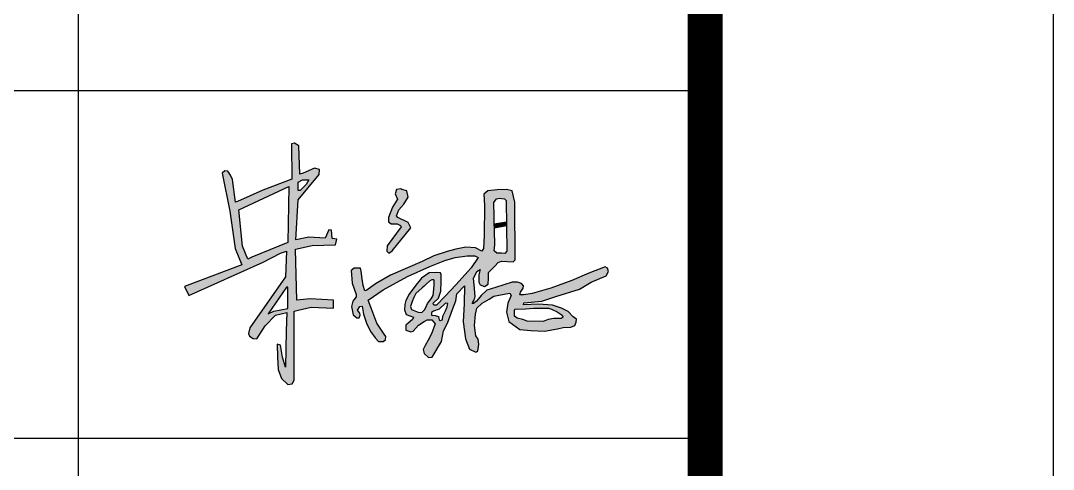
# Model space of a CAD drawing. Extents: x 9752569 to 9923256, y 1590558 to 2510207.
# Drawn here: x 9918806 to 9923256, y 1956582 to 1958518 of the extents above; entities that cross this region are included whole.
import ezdxf

# ---------------------------------------------------------------- set-up
doc = ezdxf.new("R2010")
doc.units = 0
doc.header["$LTSCALE"] = 1000
doc.header["$MEASUREMENT"] = 0
doc.layers.get('0').update_dxf_attribs({"linetype": 'CONTINUOUS'})
doc.layers.add('PP-PM-TK', color=7, linetype='CONTINUOUS')
doc.layers.add('PUB_TITLE', color=4, linetype='CONTINUOUS')

# ---------------------------------------------------------------- blocks, each defined once
blk = doc.blocks.new('A2 TK 2019')
h = blk.add_hatch(color=7)
h.paths.add_polyline_path([(7040258.5, 1994991.3), (7040306.7, 1995002), (7040373.1, 1995004.3), (7040377.5, 1995020.1), (7040364.1, 1995022), (7040361.5, 1995046.7), (7040353.7, 1995046.9), (7040343.8, 1995023.3), (7040296.3, 1995026), (7040259.3, 1995018.2), (7040266.2, 1995133.9), (7040326.7, 1995206), (7040326.9, 1995220.9), (7040313.3, 1995224.2), (7040280, 1995210.6), (7040270.6, 1995207), (7040268.2, 1995288.8), (7040255.9, 1995296), (7040246.7, 1995294.3), (7040248.2, 1995192.8), (7040164.6, 1995161.1), (7040091.4, 1995129.1), (7040085.7, 1995127.2), (7040077.2, 1995191.5), (7040072.1, 1995204.1), (7040064.3, 1995215.8), (7040055.3, 1995216.5), (7040047.5, 1995210.6), (7040070.2, 1995101.1), (7040084.7, 1994993.4), (7040104.1, 1994946.1), (7039939.1, 1994884.2), (7039951.7, 1994858.7), (7040165.9, 1994954.5), (7040214.8, 1994979.8), (7040232.1, 1994985.6), (7040230.1, 1994911.7), (7040127.5, 1994765), (7040123.3, 1994749.1), (7040126.1, 1994741.1), (7040137, 1994734.3), (7040147.5, 1994733.4), (7040171.6, 1994771.4), (7040201, 1994802.1), (7040233.5, 1994809.1), (7040231.6, 1994756.9), (7040230, 1994652), (7040221, 1994680.8), (7040215.7, 1994715.2), (7040206.1, 1994718.1), (7040207.1, 1994681.4), (7040208.1, 1994645.3), (7040218, 1994619.7), (7040236.5, 1994602), (7040249.2, 1994604.2), (7040254.9, 1994615.3), (7040254.2, 1994813.5), (7040265.9, 1994816.1), (7040303.2, 1994825.1), (7040367.1, 1994821.5), (7040367.1, 1994845.4), (7040300.5, 1994849.1), (7040262.2, 1994845)])
h.paths.add_polyline_path([(7040236, 1995010.6), (7040133.3, 1994968.8), (7040121.7, 1994963.1), (7040106.5, 1994999.8), (7040095.2, 1995104.8), (7040239.1, 1995172.3)], flags=16)
h.paths.add_polyline_path([(7040236, 1994882.3), (7040236, 1994821.2), (7040196.4, 1994813.3), (7040180, 1994805.8), (7040232.4, 1994882.3)], flags=16)
h.paths.add_polyline_path([(7040266.2, 1995160), (7040266.2, 1995184.5), (7040278, 1995191), (7040296.9, 1995191), (7040288.6, 1995177.6), (7040272.1, 1995160.4)], flags=16)
h = blk.add_hatch(color=7)
h.paths.add_polyline_path([(7040849.7, 1994957.1), (7040883.3, 1994955.1), (7040889.2, 1994961), (7040887.9, 1995127.1), (7040880.9, 1995159.5), (7040864.9, 1995163.1), (7040837.8, 1995161.8), (7040810.7, 1995159), (7040799.4, 1995149.9), (7040801.3, 1995117.5), (7040800.7, 1995030.5), (7040798, 1994993.3), (7040793.3, 1994986.3), (7040775.6, 1994995.7), (7040747.9, 1994997.2), (7040719.3, 1994991.8), (7040693.8, 1994984.5), (7040655.4, 1994972.5), (7040621.8, 1994955.9), (7040531, 1994917.1), (7040487.7, 1994892.3), (7040462.9, 1994873.9), (7040457.7, 1994872), (7040453, 1994887.1), (7040450.2, 1994906.6), (7040447, 1994928.3), (7040445.2, 1994936.6), (7040426.9, 1994937), (7040418.1, 1994930.2), (7040421.3, 1994893.6), (7040432.9, 1994861.4), (7040432.7, 1994854.5), (7040423.1, 1994841.6), (7040418.9, 1994826.8), (7040424.3, 1994802.4), (7040434.1, 1994794), (7040441.6, 1994794.6), (7040444.4, 1994802.1), (7040442.8, 1994808), (7040436.7, 1994816.1), (7040443.2, 1994826.4), (7040449.9, 1994827.8), (7040453.6, 1994805.1), (7040463.7, 1994776), (7040475.1, 1994754.1), (7040487.5, 1994737.1), (7040496.7, 1994726.4), (7040510.3, 1994725.8), (7040517.2, 1994731.3), (7040517.6, 1994740.5), (7040512.6, 1994747.4), (7040492, 1994779.1), (7040477.2, 1994817.3), (7040466.9, 1994845.3), (7040509.8, 1994875.1), (7040579.6, 1994913), (7040644.5, 1994941.4), (7040687.3, 1994959.4), (7040716.7, 1994967.9), (7040751.1, 1994972.9), (7040773.1, 1994972.9), (7040783, 1994967.6), (7040762.5, 1994937.9), (7040719.2, 1994888.9), (7040688, 1994856.6), (7040663.6, 1994830.1), (7040656.7, 1994830.4), (7040654.6, 1994832.7), (7040653.9, 1994836), (7040669.2, 1994850.7), (7040676.2, 1994870.8), (7040676.8, 1994897.6), (7040677, 1994918.5), (7040674.7, 1994923.7), (7040662.7, 1994924.7), (7040642.5, 1994923.3), (7040620.7, 1994908), (7040603.6, 1994887.8), (7040584.8, 1994862.1), (7040575.3, 1994844.1), (7040572.8, 1994832.6), (7040571.8, 1994816.8), (7040576.5, 1994803.4), (7040586.4, 1994799.7), (7040597, 1994796.1), (7040594.7, 1994789.3), (7040582.2, 1994778.9), (7040575.2, 1994773.1), (7040575.7, 1994758.6), (7040589.2, 1994753.6), (7040596.4, 1994755.9), (7040612.1, 1994773.3), (7040627.6, 1994784), (7040636.5, 1994788.7), (7040649.7, 1994788), (7040659.9, 1994776.5), (7040649.2, 1994747.9), (7040639.8, 1994729.5), (7040630.5, 1994715), (7040625.1, 1994703), (7040627.6, 1994691.1), (7040640.8, 1994679.9), (7040650.7, 1994681.1), (7040677.3, 1994725.7), (7040683.3, 1994756.9), (7040694.9, 1994778.9), (7040708.9, 1994817.9), (7040719.2, 1994843.4), (7040721.5, 1994862.7), (7040743.9, 1994886.4), (7040743, 1994834.9), (7040740.3, 1994782.6), (7040746.3, 1994734.2), (7040758.2, 1994704.3), (7040776.3, 1994695.8), (7040782.5, 1994698), (7040785.4, 1994718.4), (7040783.1, 1994733.1), (7040776.5, 1994742.3), (7040772.9, 1994772.3), (7040775.7, 1994804.9), (7040779.4, 1994821.9), (7040794.8, 1994835.9), (7040814.4, 1994847.7), (7040827.8, 1994856.3), (7040862.3, 1994863.6), (7040874.4, 1994864.8), (7040878.3, 1994858.4), (7040867.9, 1994836.5), (7040864, 1994810.7), (7040871.4, 1994783.8), (7040902.3, 1994760.4), (7040934.2, 1994757.9), (7040973.5, 1994755.8), (7041010.7, 1994762.5), (7041027.1, 1994766.4), (7041049.4, 1994767.5), (7041060.7, 1994772.1), (7041065, 1994781.7), (7041065.5, 1994790.4), (7041056.2, 1994796.9), (7041041.3, 1994812), (7041022, 1994821.6), (7040996.2, 1994831), (7040956.6, 1994833.4), (7040913.7, 1994831.8), (7040913.9, 1994836.8), (7040966, 1994842.5), (7041006.4, 1994855.7), (7041074.2, 1994876.2), (7041108.1, 1994896.3), (7041151, 1994915.1), (7041157, 1994927), (7041154.2, 1994936.7), (7041147.5, 1994941.2), (7041100.9, 1994922.9), (7041052.1, 1994901.4), (7040991.7, 1994879), (7040937.9, 1994864.3), (7040914.7, 1994860.7), (7040903, 1994860.3), (7040904.2, 1994868.1), (7040912.2, 1994879.2), (7040913.5, 1994886.5), (7040907.5, 1994892.7), (7040896.2, 1994897.1), (7040880.5, 1994897.1), (7040832.7, 1994881.5), (7040808, 1994873.6), (7040792.1, 1994858.1), (7040778, 1994842), (7040769.5, 1994835.4), (7040766, 1994835.7), (7040767.4, 1994839.3), (7040770.6, 1994844.3), (7040773.2, 1994851.5), (7040774.8, 1994855.6), (7040771.5, 1994888.9), (7040769.2, 1994907.3), (7040778.9, 1994927.7), (7040788.4, 1994933.2), (7040784.7, 1994917.7), (7040785.2, 1994897.1), (7040788.6, 1994888.6), (7040800.9, 1994884.1), (7040811.8, 1994891.4), (7040812.8, 1994907.8), (7040812.8, 1994924.8), (7040830.8, 1994943.2), (7040840.5, 1994953.2)])
h.paths.add_polyline_path([(7040829, 1994987.3), (7040830.6, 1995003.8), (7040828.1, 1995125.8), (7040836.1, 1995135.9), (7040843.6, 1995137.9), (7040859.1, 1995136.6), (7040863.8, 1995131.2), (7040865.8, 1994986.3), (7040859.2, 1994979.2), (7040850.2, 1994980.1), (7040837.1, 1994979.8)], flags=16)
h.paths.add_polyline_path([(7040888.5, 1994819.5), (7040918.7, 1994819.9), (7040942.7, 1994821.5), (7040963.6, 1994821.6), (7040984.9, 1994822.4), (7040993.3, 1994819.5), (7041009.5, 1994811), (7041021.9, 1994804.1), (7041027.2, 1994795.9), (7041021.3, 1994792.3), (7041000, 1994792.1), (7040984.3, 1994789.8), (7040969.3, 1994783.7), (7040924, 1994785), (7040911, 1994789.8), (7040894.8, 1994793.5), (7040887.1, 1994799), (7040887.3, 1994813.8)], flags=16)
h.paths.add_polyline_path([(7040656.9, 1994900.6), (7040657.1, 1994888.7), (7040655.6, 1994876.3), (7040653.6, 1994858.6), (7040647.7, 1994848.8), (7040637.7, 1994834.9), (7040630, 1994818.5), (7040621.5, 1994809.5), (7040610.3, 1994810.5), (7040591.4, 1994818), (7040588.6, 1994827.2), (7040593.1, 1994840.9), (7040598.1, 1994852.4), (7040603.8, 1994864.1), (7040621.8, 1994880.5), (7040628.4, 1994885.1), (7040634.5, 1994891.7), (7040642.8, 1994899.9), (7040649.8, 1994903.7), (7040655.5, 1994903.9)], flags=16)
h.paths.add_polyline_path([(7040696.1, 1994835.3), (7040694.4, 1994826.1), (7040689.6, 1994813.8), (7040681.2, 1994799.2), (7040680.6, 1994788.1), (7040674.2, 1994786.9), (7040670.8, 1994788.6), (7040669.6, 1994792.3), (7040669.2, 1994797.5), (7040659.6, 1994800.4), (7040649.3, 1994801.6), (7040648.6, 1994805.2), (7040649.1, 1994809.2), (7040655.1, 1994813), (7040670.9, 1994819.3), (7040688.2, 1994835.3), (7040689.9, 1994836.4)], flags=16)
for points in [[(7040589.4, 1995052.5), (7040582.4, 1995067.9), (7040551.9, 1995082.5), (7040548.6, 1995087.5), (7040555.1, 1995104.7), (7040569.1, 1995121.3), (7040581.7, 1995140.9), (7040578.1, 1995159.7), (7040563.8, 1995163.1), (7040560.8, 1995165.1), (7040548.5, 1995163.6), (7040545.1, 1995150.7), (7040551.5, 1995135.5), (7040537.1, 1995112.6), (7040525.4, 1995082.7), (7040525.4, 1995069.9), (7040533.1, 1995064.8), (7040550, 1995064.8), (7040560.3, 1995059.7), (7040561.7, 1995055.6), (7040521.3, 1995001.6), (7040520.8, 1994985.4), (7040526.8, 1994979.9), (7040536, 1994986.6)], [(7040864.6, 1995070), (7040829.4, 1995064.8), (7040829.6, 1995052.1), (7040864.8, 1995058.8)]]:
    blk.add_hatch(color=7).paths.add_polyline_path(points)
for points in [[(7040233.5, 1994809.1), (7040231.6, 1994756.9), (7040230, 1994652), (7040221, 1994680.8), (7040215.7, 1994715.2), (7040206.1, 1994718.1), (7040207.1, 1994681.4), (7040208.1, 1994645.3), (7040218, 1994619.7), (7040236.5, 1994602), (7040249.2, 1994604.2), (7040254.9, 1994615.3), (7040254.2, 1994813.5), (7040265.9, 1994816.1), (7040303.2, 1994825.1), (7040367.1, 1994821.5), (7040367.1, 1994845.4), (7040300.5, 1994849.1), (7040262.2, 1994845), (7040258.5, 1994991.3), (7040306.7, 1995002), (7040373.1, 1995004.3), (7040377.5, 1995020.1), (7040364.1, 1995022), (7040361.5, 1995046.7), (7040353.7, 1995046.9), (7040343.8, 1995023.3), (7040296.3, 1995026), (7040259.3, 1995018.2), (7040266.2, 1995133.9), (7040326.7, 1995206), (7040326.9, 1995220.9), (7040313.3, 1995224.2), (7040280, 1995210.6), (7040270.6, 1995207), (7040268.2, 1995288.8), (7040255.9, 1995296), (7040246.7, 1995294.3), (7040248.2, 1995192.8), (7040164.6, 1995161.1), (7040091.4, 1995129.1), (7040085.7, 1995127.2), (7040077.2, 1995191.5), (7040072.1, 1995204.1), (7040064.3, 1995215.8), (7040055.3, 1995216.5), (7040047.5, 1995210.6), (7040070.2, 1995101.1), (7040084.7, 1994993.4), (7040104.1, 1994946.1), (7039939.1, 1994884.2), (7039951.7, 1994858.7), (7040165.9, 1994954.5), (7040214.8, 1994979.8), (7040232.1, 1994985.6), (7040230.1, 1994911.7), (7040127.5, 1994765), (7040123.3, 1994749.1), (7040126.1, 1994741.1), (7040137, 1994734.3), (7040147.5, 1994733.4), (7040171.6, 1994771.4), (7040201, 1994802.1)], [(7040445.2, 1994936.6), (7040426.9, 1994937), (7040418.1, 1994930.2), (7040421.3, 1994893.6), (7040432.9, 1994861.4), (7040432.7, 1994854.5), (7040423.1, 1994841.6), (7040418.9, 1994826.8), (7040424.3, 1994802.4), (7040434.1, 1994794), (7040441.6, 1994794.6), (7040444.4, 1994802.1), (7040442.8, 1994808), (7040436.7, 1994816.1), (7040443.2, 1994826.4), (7040449.9, 1994827.8), (7040453.6, 1994805.1), (7040463.7, 1994776), (7040475.1, 1994754.1), (7040487.5, 1994737.1), (7040496.7, 1994726.4), (7040510.3, 1994725.8), (7040517.2, 1994731.3), (7040517.6, 1994740.5), (7040512.6, 1994747.4), (7040492, 1994779.1), (7040477.2, 1994817.3), (7040466.9, 1994845.3), (7040509.8, 1994875.1), (7040579.6, 1994913), (7040644.5, 1994941.4), (7040687.3, 1994959.4), (7040716.7, 1994967.9), (7040751.1, 1994972.9), (7040773.1, 1994972.9), (7040783, 1994967.6), (7040762.5, 1994937.9), (7040719.2, 1994888.9), (7040688, 1994856.6), (7040663.6, 1994830.1), (7040656.7, 1994830.4), (7040654.6, 1994832.7), (7040653.9, 1994836), (7040669.2, 1994850.7), (7040676.2, 1994870.8), (7040676.8, 1994897.6), (7040677, 1994918.5), (7040674.7, 1994923.7), (7040662.7, 1994924.7), (7040642.5, 1994923.3), (7040620.7, 1994908), (7040603.6, 1994887.8), (7040584.8, 1994862.1), (7040575.3, 1994844.1), (7040572.8, 1994832.6), (7040571.8, 1994816.8), (7040576.5, 1994803.4), (7040586.4, 1994799.7), (7040597, 1994796.1), (7040594.7, 1994789.3), (7040582.2, 1994778.9), (7040575.2, 1994773.1), (7040575.7, 1994758.6), (7040589.2, 1994753.6), (7040596.4, 1994755.9), (7040612.1, 1994773.3), (7040627.6, 1994784), (7040636.5, 1994788.7), (7040649.7, 1994788), (7040659.9, 1994776.5), (7040649.2, 1994747.9), (7040639.8, 1994729.5), (7040630.5, 1994715), (7040625.1, 1994703), (7040627.6, 1994691.1), (7040640.8, 1994679.9), (7040650.7, 1994681.1), (7040677.3, 1994725.7), (7040683.3, 1994756.9), (7040694.9, 1994778.9), (7040708.9, 1994817.9), (7040719.2, 1994843.4), (7040721.5, 1994862.7), (7040743.9, 1994886.4), (7040743, 1994834.9), (7040740.3, 1994782.6), (7040746.3, 1994734.2), (7040758.2, 1994704.3), (7040776.3, 1994695.8), (7040782.5, 1994698), (7040785.4, 1994718.4), (7040783.1, 1994733.1), (7040776.5, 1994742.3), (7040772.9, 1994772.3), (7040775.7, 1994804.9), (7040779.4, 1994821.9), (7040794.8, 1994835.9), (7040814.4, 1994847.7), (7040827.8, 1994856.3), (7040862.3, 1994863.6), (7040874.4, 1994864.8), (7040878.3, 1994858.4), (7040867.9, 1994836.5), (7040864, 1994810.7), (7040871.4, 1994783.8), (7040902.3, 1994760.4), (7040934.2, 1994757.9), (7040973.5, 1994755.8), (7041010.7, 1994762.5), (7041027.1, 1994766.4), (7041049.4, 1994767.5), (7041060.7, 1994772.1), (7041065, 1994781.7), (7041065.5, 1994790.4), (7041056.2, 1994796.9), (7041041.3, 1994812), (7041022, 1994821.6), (7040996.2, 1994831), (7040956.6, 1994833.4), (7040913.7, 1994831.8), (7040913.9, 1994836.8), (7040966, 1994842.5), (7041006.4, 1994855.7), (7041074.2, 1994876.2), (7041108.1, 1994896.3), (7041151, 1994915.1), (7041157, 1994927), (7041154.2, 1994936.7), (7041147.5, 1994941.2), (7041100.9, 1994922.9), (7041052.1, 1994901.4), (7040991.7, 1994879), (7040937.9, 1994864.3), (7040914.7, 1994860.7), (7040903, 1994860.3), (7040904.2, 1994868.1), (7040912.2, 1994879.2), (7040913.5, 1994886.5), (7040907.5, 1994892.7), (7040896.2, 1994897.1), (7040880.5, 1994897.1), (7040832.7, 1994881.5), (7040808, 1994873.6), (7040792.1, 1994858.1), (7040778, 1994842), (7040769.5, 1994835.4), (7040766, 1994835.7), (7040767.4, 1994839.3), (7040770.6, 1994844.3), (7040773.2, 1994851.5), (7040774.8, 1994855.6), (7040771.5, 1994888.9), (7040769.2, 1994907.3), (7040778.9, 1994927.7), (7040788.4, 1994933.2), (7040784.7, 1994917.7), (7040785.2, 1994897.1), (7040788.6, 1994888.6), (7040800.9, 1994884.1), (7040811.8, 1994891.4), (7040812.8, 1994907.8), (7040812.8, 1994924.8), (7040830.8, 1994943.2), (7040840.5, 1994953.2), (7040849.7, 1994957.1), (7040883.3, 1994955.1), (7040889.2, 1994961), (7040887.9, 1995127.1), (7040880.9, 1995159.5), (7040864.9, 1995163.1), (7040837.8, 1995161.8), (7040810.7, 1995159), (7040799.4, 1995149.9), (7040801.3, 1995117.5), (7040800.7, 1995030.5), (7040798, 1994993.3), (7040793.3, 1994986.3), (7040775.6, 1994995.7), (7040747.9, 1994997.2), (7040719.3, 1994991.8), (7040693.8, 1994984.5), (7040655.4, 1994972.5), (7040621.8, 1994955.9), (7040531, 1994917.1), (7040487.7, 1994892.3), (7040462.9, 1994873.9), (7040457.7, 1994872), (7040453, 1994887.1), (7040450.2, 1994906.6), (7040447, 1994928.3)], [(7040560.8, 1995165.1), (7040548.5, 1995163.6), (7040545.1, 1995150.7), (7040551.5, 1995135.5), (7040537.1, 1995112.6), (7040525.4, 1995082.7), (7040525.4, 1995069.9), (7040533.1, 1995064.8), (7040550, 1995064.8), (7040560.3, 1995059.7), (7040561.7, 1995055.6), (7040521.3, 1995001.6), (7040520.8, 1994985.4), (7040526.8, 1994979.9), (7040536, 1994986.6), (7040589.4, 1995052.5), (7040582.4, 1995067.9), (7040551.9, 1995082.5), (7040548.6, 1995087.5), (7040555.1, 1995104.7), (7040569.1, 1995121.3), (7040581.7, 1995140.9), (7040578.1, 1995159.7), (7040563.8, 1995163.1), (7040563.8, 1995163.1), (7040563.8, 1995163.1)], [(7040828.1, 1995125.8), (7040836.1, 1995135.9), (7040843.6, 1995137.9), (7040859.1, 1995136.6), (7040863.8, 1995131.2), (7040865.8, 1994986.3), (7040859.2, 1994979.2), (7040850.2, 1994980.1), (7040837.1, 1994979.8), (7040829, 1994987.3), (7040830.6, 1995003.8), (7040828.1, 1995125.8)]]:
    blk.add_lwpolyline(points, close=True)
for points in [[(7040095.2, 1995104.8), (7040239.1, 1995172.3), (7040236, 1995010.6), (7040133.3, 1994968.8), (7040121.7, 1994963.1), (7040106.5, 1994999.8), (7040095.2, 1995104.8)], [(7040266.2, 1995184.5), (7040278, 1995191), (7040296.9, 1995191), (7040288.6, 1995177.6), (7040272.1, 1995160.4), (7040266.2, 1995160), (7040266.2, 1995184.5)], [(7040829.4, 1995064.8), (7040864.6, 1995070), (7040864.8, 1995058.8), (7040829.6, 1995052.1), (7040829.4, 1995064.8)], [(7040232.4, 1994882.3), (7040180, 1994805.8), (7040196.4, 1994813.3), (7040236, 1994821.2), (7040236, 1994882.3), (7040232.4, 1994882.3)], [(7040621.8, 1994880.5), (7040603.8, 1994864.1), (7040598.1, 1994852.4), (7040593.1, 1994840.9), (7040588.6, 1994827.2), (7040591.4, 1994818), (7040610.3, 1994810.5), (7040621.5, 1994809.5), (7040630, 1994818.5), (7040637.7, 1994834.9), (7040647.7, 1994848.8), (7040653.6, 1994858.6), (7040655.6, 1994876.3), (7040657.1, 1994888.7), (7040656.9, 1994900.6), (7040655.5, 1994903.9), (7040649.8, 1994903.7), (7040642.8, 1994899.9), (7040634.5, 1994891.7), (7040628.4, 1994885.1), (7040621.8, 1994880.5)], [(7040688.2, 1994835.3), (7040670.9, 1994819.3), (7040655.1, 1994813), (7040649.1, 1994809.2), (7040648.6, 1994805.2), (7040649.3, 1994801.6), (7040659.6, 1994800.4), (7040669.2, 1994797.5), (7040669.6, 1994792.3), (7040670.8, 1994788.6), (7040674.2, 1994786.9), (7040680.6, 1994788.1), (7040681.2, 1994799.2), (7040689.6, 1994813.8), (7040694.4, 1994826.1), (7040696.1, 1994835.3), (7040689.9, 1994836.4), (7040688.2, 1994835.3)], [(7040918.7, 1994819.9), (7040942.7, 1994821.5), (7040963.6, 1994821.6), (7040984.9, 1994822.4), (7040993.3, 1994819.5), (7041009.5, 1994811), (7041021.9, 1994804.1), (7041027.2, 1994795.9), (7041021.3, 1994792.3), (7041000, 1994792.1), (7040984.3, 1994789.8), (7040969.3, 1994783.7), (7040924, 1994785), (7040911, 1994789.8), (7040894.8, 1994793.5), (7040887.1, 1994799), (7040887.3, 1994813.8), (7040888.5, 1994819.5), (7040918.7, 1994819.9)]]:
    blk.add_lwpolyline(points)
at = {"layer": 'PP-PM-TK', "color": 4}
for p, q in [((7039635.2, 1991447.9), (7039635.2, 1998447.9)), ((7035935.2, 1995447.9), (7041435.2, 1995447.9)), ((7035935.2, 1994447.9), (7041435.2, 1994447.9))]:
    blk.add_line(p, q, dxfattribs=at)
at = {"layer": 'PP-PM-TK', "color": 4, "const_width": 70}
blk.add_lwpolyline([(7035935.2, 2015183.8), (7041435.2, 2015183.8), (7041435.2, 1975183.8), (7035935.2, 1975183.8)], close=True, dxfattribs=at)

msp = doc.modelspace()

# ---------------------------------------------------------------- linework, layer by layer
at = {"layer": 'PUB_TITLE'}
msp.add_lwpolyline([(9811805.5, 1926320.1), (9923255.5, 1926320.1), (9923255.5, 1989320.1), (9811805.5, 1989320.1)], close=True, dxfattribs=at)
at = {"layer": 'PUB_TITLE', "const_width": 150}
msp.add_lwpolyline([(9815555.5, 1927820.1), (9921755.5, 1927820.1), (9921755.5, 1987820.1), (9815555.5, 1987820.1)], close=True, dxfattribs=at)

# ---------------------------------------------------------------- block references
at = {"xscale": 1.5, "yscale": 1.5, "zscale": 1.5}
msp.add_blockref('A2 TK 2019', (-640397.3, -1034955.6), dxfattribs=at)

doc.saveas('drawing.dxf')
